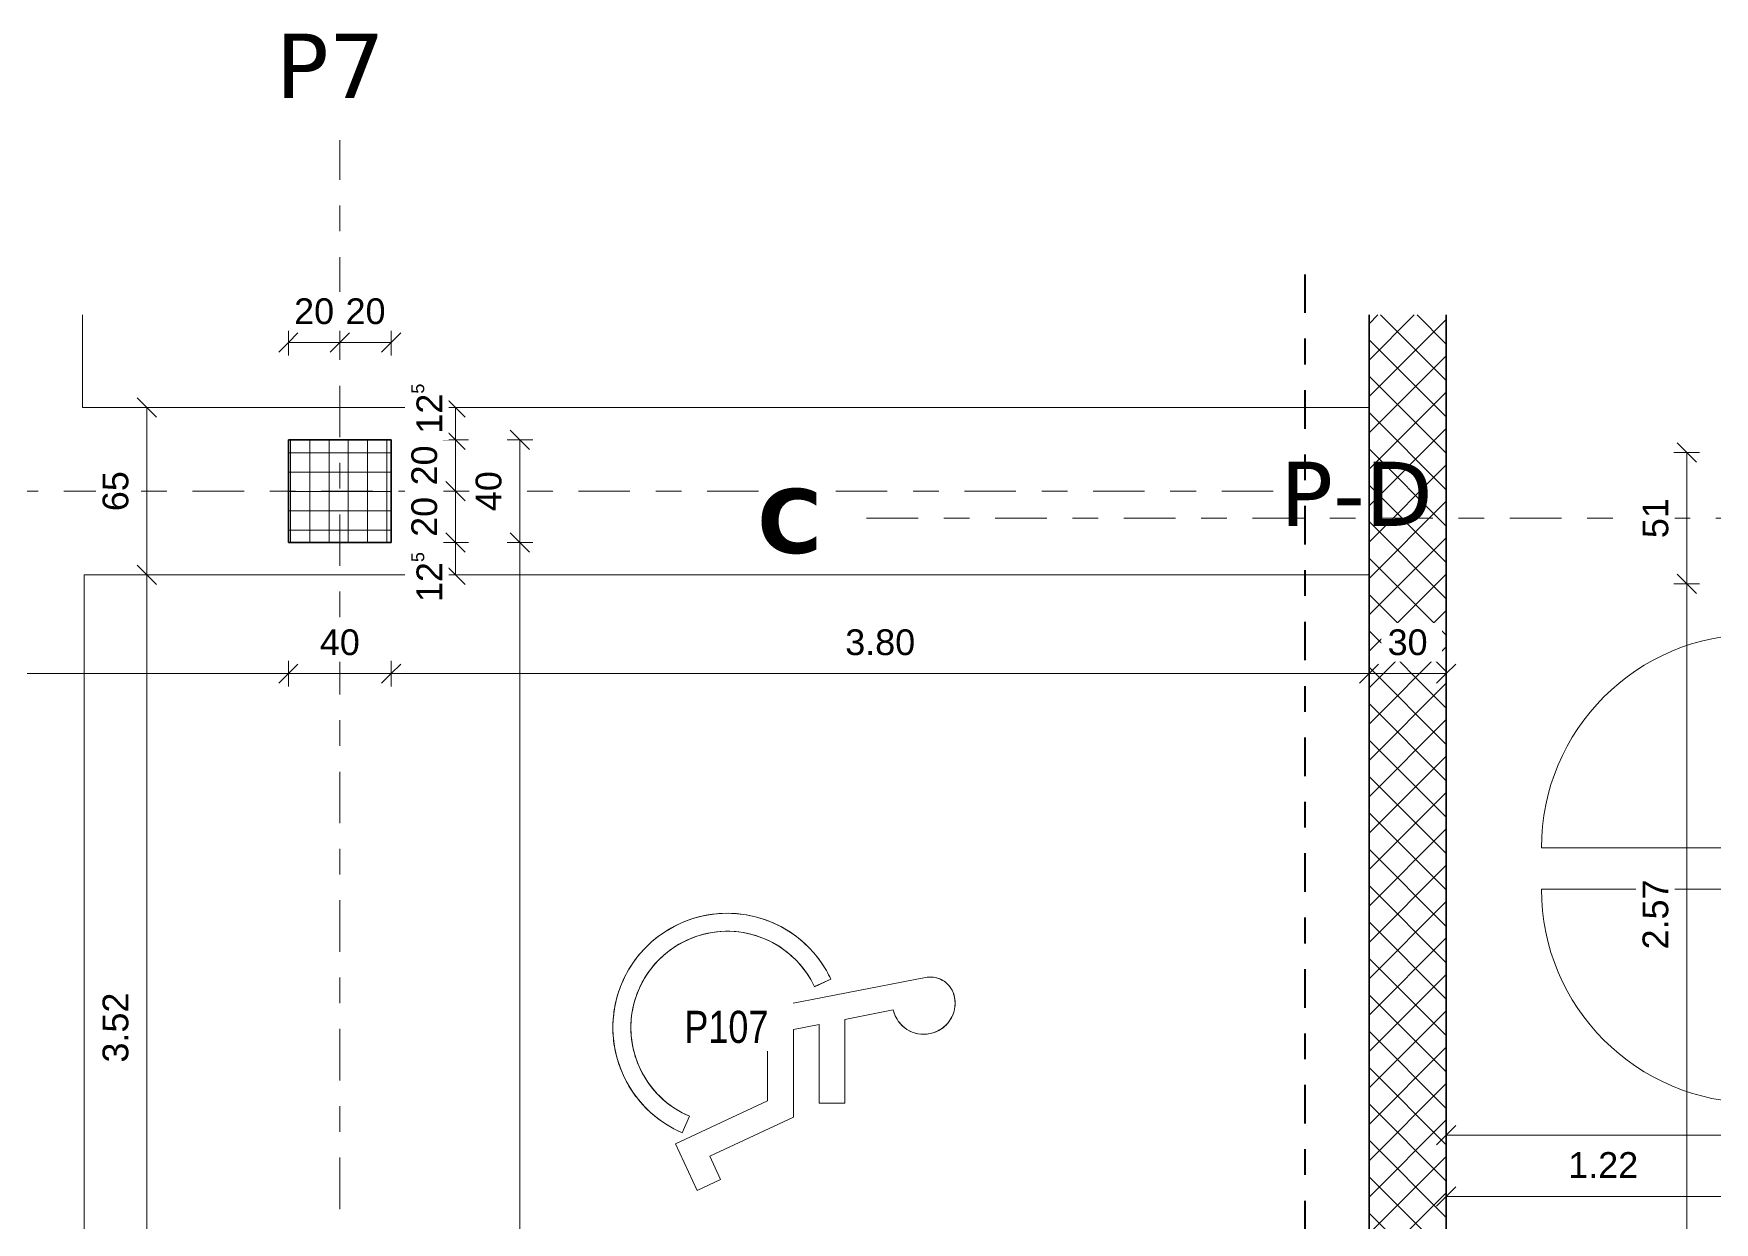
# Model space of a CAD drawing. Header units: metres. Extents: x -85.4 to -16.9, y -21.5 to 5.8.
# Drawn here: x -37.9 to -31.37, y 1.14 to 5.75 of the extents above; entities that cross this region are included whole.
import ezdxf

# ---------------------------------------------------------------- set-up
doc = ezdxf.new("R2010")
doc.units = ezdxf.units.M
doc.linetypes.add('_Rasterlinie_', pattern=[0.375, 0.2, -0.05, 0.075, -0.05])
doc.linetypes.add('Strichpunkt - Mittel', pattern=[0.35, 0.15, -0.1, 0, -0.1])
for name, color, linetype, lineweight in [('A-____-____-DIMS', 7, 'Continuous', 5), ('A-____-____-DIMS-50', 7, 'Continuous', 5), ('A-DOOR-____-OTLN', 7, 'Continuous', 9), ('A-DOOR-FRAM-MCUT', 7, 'Continuous', 9), ('A-DOOR-OPNG-OTLN', 7, 'Continuous', 9), ('A-WALL-____-MCUT', 7, 'Continuous', 35), ('A-WALL-____-PATT', 7, 'Continuous', 35), ('C-PRKG-____-IDEN', 7, 'Continuous', 5), ('C-PRKG-____-OTLN', 7, 'Continuous', 9), ('S-COLS-____-MCUT', 7, 'Continuous', 35), ('S-COLS-____-OTLN', 7, 'Continuous', 9), ('S-GRID-____-OTLN', 7, 'Continuous', 5)]:
    doc.layers.add(name, color=color, linetype=linetype, lineweight=lineweight)
doc.layers.add('A-____-MATC-OTLN', color=7, linetype='Strichpunkt - Mittel', lineweight=40, true_color=0x0080ff)
doc.layers.add('S-GRID-____-IDEN', color=7, linetype='Continuous', lineweight=9, true_color=0x5555aa)
doc.styles.add('Arial_2', font='arial.ttf', dxfattribs={"height": 0.1})
doc.styles.add('Arial_3', font='arial.ttf', dxfattribs={"width": 0.8, "height": 0.125})
doc.styles.add('Verdana_B', font='verdana.ttf', dxfattribs={"height": 0.25})
doc.dimstyles.new('SUB_Rohbau_fein', dxfattribs={"dimscale": 0.3048, "dimtxt": 0.102026, "dimasz": 0.246063, "dimexe": 0.164042, "dimexo": 0.0625, "dimgap": 0.123031, "dimtad": 1, "dimdec": 1, "dimlfac": 100, "dimrnd": 0.5, "dimdsep": 46, "dimtxsty": 'Arial_2', "dimblk1": 'OBLIQUE', "dimblk2": 'OBLIQUE', "dimsah": 1, "dimcen": 0.09, "dimazin": 0, "dimtfac": 1, "dimtdec": 4, "dimtix": 1, "dimtmove": 0, "dimatfit": 3, "dimfxl": 0.164042, "dimfxlon": 1, "dimtvp": 1, "dimtfill": 1, "dimtolj": 1, "dimtzin": 0, "dimarcsym": 2})
doc.dimstyles.new('SUB_Rohbau_fein_1', dxfattribs={"dimscale": 0.3048, "dimtxt": 0.102026, "dimasz": 0.246063, "dimexe": 0.164042, "dimexo": 0.0625, "dimgap": 0.123031, "dimtad": 1, "dimrnd": 0.005, "dimzin": 0, "dimdsep": 46, "dimtxsty": 'Arial_2', "dimblk1": 'OBLIQUE', "dimblk2": 'OBLIQUE', "dimsah": 1, "dimcen": 0.09, "dimazin": 0, "dimtfac": 1, "dimtdec": 4, "dimtix": 1, "dimtmove": 0, "dimatfit": 3, "dimfxl": 0.164042, "dimfxlon": 1, "dimtvp": 1, "dimtfill": 1, "dimtolj": 1, "dimtzin": 0, "dimarcsym": 2})
doc.dimstyles.new('SUB_Rohbau_fein_3', dxfattribs={"dimscale": 0.3048, "dimtxt": 0.102026, "dimasz": 0.246063, "dimexe": 0.164042, "dimexo": 0.0625, "dimgap": 0.123031, "dimtad": 1, "dimdec": 1, "dimlfac": 100, "dimrnd": 0.5, "dimdsep": 46, "dimtxsty": 'Arial_2', "dimblk1": 'OBLIQUE', "dimblk2": 'OBLIQUE', "dimsah": 1, "dimcen": 0.09, "dimazin": 0, "dimtfac": 1, "dimtdec": 4, "dimtix": 1, "dimtmove": 2, "dimatfit": 3, "dimfxl": 0.164042, "dimfxlon": 1, "dimtvp": 1, "dimtfill": 1, "dimtolj": 1, "dimtzin": 0, "dimarcsym": 2})

# ---------------------------------------------------------------- blocks, each defined once
blk = doc.blocks.new('PP_Parkplatz - 3520 x 5000-V14--01_UG_OK_FFB_AF_lu')
at = {"layer": 'C-PRKG-____-OTLN', "color": 253, "true_color": 0x999999}
for p, q in [((-32.708, 3.6516), (-37.7021, 3.6516)), ((-37.7021, 3.6516), (-32.708, 3.6516)), ((-37.7021, 3.6516), (-37.7021, 3.6515)), ((-37.7021, 0.1323), (-37.7021, 3.6515)), ((-32.708, 3.6515), (-37.7021, 3.6515)), ((-37.7021, 3.6515), (-37.7021, 0.1323)), ((-37.7021, 0.1323), (-37.7021, 3.6515)), ((-34.4317, 2.0868), (-35.0453, 1.9675)), ((-35.0453, 1.9675), (-34.4317, 2.0868)), ((-34.8631, 2.051), (-34.7997, 2.0808)), ((-34.7997, 2.0808), (-34.8631, 2.0511)), ((-34.8631, 2.0511), (-34.8631, 2.051)), ((-34.7997, 2.0808), (-34.7997, 2.0808)), ((-35.0453, 1.9675), (-35.0453, 1.6076)), ((-35.0453, 1.6076), (-35.0453, 1.9675)), ((-35.0453, 1.9675), (-35.0453, 1.9675)), ((-34.7453, 1.924), (-34.5568, 1.9606)), ((-34.5568, 1.9606), (-34.7453, 1.924)), ((-34.5568, 1.9606), (-34.5568, 1.9606)), ((-34.3167, 1.9875), (-34.3167, 1.9875)), ((-34.8453, 1.9046), (-34.9453, 1.8851)), ((-34.9453, 1.8851), (-34.8453, 1.9045)), ((-34.8453, 1.9046), (-34.8453, 1.9045)), ((-34.8453, 1.9045), (-34.8453, 1.5979)), ((-34.8453, 1.5979), (-34.8453, 1.9045)), ((-34.7453, 1.5979), (-34.7453, 1.924)), ((-34.7453, 1.924), (-34.7453, 1.5979)), ((-34.7453, 1.924), (-34.7453, 1.924)), ((-35.6466, 1.8919), (-35.6466, 1.8919)), ((-34.9453, 1.5439), (-34.9453, 1.8851)), ((-34.9453, 1.8851), (-34.9453, 1.5439)), ((-34.9453, 1.8851), (-34.9453, 1.8851)), ((-35.0453, 1.6076), (-35.4032, 1.4407)), ((-35.4032, 1.4407), (-35.0453, 1.6076)), ((-35.0453, 1.6076), (-35.0453, 1.6076)), ((-34.8453, 1.5979), (-34.7453, 1.5979)), ((-34.7453, 1.5979), (-34.8453, 1.5979)), ((-34.8453, 1.5979), (-34.8453, 1.5979)), ((-34.7453, 1.5979), (-34.7453, 1.5979)), ((-35.3768, 1.4833), (-35.3493, 1.5476)), ((-35.3493, 1.5476), (-35.3768, 1.4833)), ((-35.3493, 1.5476), (-35.3493, 1.5476)), ((-35.2704, 1.3923), (-34.9453, 1.5439)), ((-34.9453, 1.5439), (-35.2704, 1.3924)), ((-34.9453, 1.5439), (-34.9453, 1.5439)), ((-35.4032, 1.4407), (-35.3187, 1.2595)), ((-35.3187, 1.2595), (-35.4032, 1.4407)), ((-35.4032, 1.4407), (-35.4032, 1.4407)), ((-35.3768, 1.4833), (-35.3768, 1.4833)), ((-35.2704, 1.3924), (-35.2704, 1.3923)), ((-35.2281, 1.3017), (-35.2704, 1.3923)), ((-35.2703, 1.3923), (-35.2281, 1.3017)), ((-35.3187, 1.2595), (-35.2281, 1.3017)), ((-35.2281, 1.3017), (-35.3187, 1.2595)), ((-35.3187, 1.2595), (-35.3187, 1.2595)), ((-35.2281, 1.3017), (-35.2281, 1.3017)), ((-32.708, 0.1323), (-37.7021, 0.1323)), ((-37.7021, 0.1323), (-32.708, 0.1323)), ((-32.708, 0.1323), (-37.7021, 0.1323)), ((-37.7021, 0.1323), (-37.7021, 0.1323))]:
    blk.add_line(p, q, dxfattribs=at)
for centre, major_axis, start_param, end_param in [((-35.2021, 1.8919), (0.4445, 0), 0.438952, 4.308344), ((-35.2021, 1.8919), (0.3745, 0), 0.438952, 4.308344), ((-35.2021, 1.8919), (0.4445, 0), 1.784827, 2.121296), ((-35.2021, 1.8919), (0.4445, 0), 1.448358, 1.784827), ((-35.2021, 1.8919), (0.4445, 0), 1.11189, 1.448358), ((-35.2021, 1.8919), (0.4445, 0), 0.775421, 1.11189), ((-35.2021, 1.8919), (0.4445, 0), 2.289594, 2.457765), ((-35.2021, 1.8919), (0.4445, 0), 2.121296, 2.289531), ((-35.2021, 1.8919), (0.3745, 0), 1.913006, 2.281519), ((-35.2021, 1.8919), (0.3745, 0), 1.544492, 1.913006), ((-35.2021, 1.8919), (0.3745, 0), 1.175979, 1.544492), ((-35.2021, 1.8919), (0.3745, 0), 0.807465, 1.175979), ((-35.2021, 1.8919), (0.4445, 0), 2.45782, 2.625999), ((-35.2021, 1.8919), (0.3745, 0), 2.281595, 2.465776), ((-35.2021, 1.8919), (0.3745, 0), 0.623209, 0.807394), ((-35.2021, 1.8919), (0.4445, 0), 0.607186, 0.775361), ((-35.2021, 1.8919), (0.4445, 0), 2.62605, 2.794234), ((-35.2021, 1.8919), (0.3745, 0), 2.465841, 2.650033), ((-35.2021, 1.8919), (0.3745, 0), 0.438952, 0.623146), ((-35.2021, 1.8919), (0.4445, 0), 0.438952, 0.607134), ((-34.4134, 1.9923), (0.0962, 0), 0.191986, 1.762783), ((-35.2021, 1.8919), (0.4445, 0), 2.794281, 2.962468), ((-35.2021, 1.8919), (0.3745, 0), 2.650092, 2.83429), ((-34.4134, 1.9923), (0.0962, 0), 1.239184, 1.762783), ((-34.4134, 1.9923), (0.0962, 0), 0.715585, 1.239184), ((-34.4134, 1.9923), (0.0962, 0), 0.453786, 0.715332), ((-34.4134, 1.9923), (0.0962, 0), 0.191986, 0.453563), ((-35.2021, 1.8919), (0.4445, 0), 2.962514, 3.130703), ((-35.2021, 1.8919), (0.3745, 0), 2.834345, 3.018546), ((-34.4383, 1.9875), (0.1216, 0), 3.36464, 6.475172), ((-34.4383, 1.9875), (0.1216, 0), 3.364818, 3.623851), ((-34.4383, 1.9875), (0.1216, 0), 5.95675, 6.21579), ((-34.4383, 1.9875), (0.1216, 0), 6.215961, 6.475172), ((-35.2021, 1.8919), (0.4445, 0), 3.130703, 3.298937), ((-35.2021, 1.8919), (0.3745, 0), 3.018601, 3.141593), ((-34.4383, 1.9875), (0.1216, 0), 3.624056, 4.142273), ((-34.4383, 1.9875), (0.1216, 0), 5.179117, 5.697317), ((-34.4383, 1.9875), (0.1216, 0), 5.697539, 5.956563), ((-35.2021, 1.8919), (0.3745, 0), 3.141593, 3.202803), ((-35.2021, 1.8919), (0.3745, 0), 3.202858, 3.38706), ((-34.4383, 1.9875), (0.1216, 0), 4.142273, 5.179117), ((-35.2021, 1.8919), (0.4445, 0), 3.298984, 3.467172), ((-35.2021, 1.8919), (0.3745, 0), 3.387117, 3.571317), ((-35.2021, 1.8919), (0.4445, 0), 3.467221, 3.635406), ((-35.2021, 1.8919), (0.3745, 0), 3.571379, 3.755573), ((-35.2021, 1.8919), (0.4445, 0), 3.635461, 3.80364), ((-35.2021, 1.8919), (0.3745, 0), 3.755645, 4.124087), ((-35.2021, 1.8919), (0.4445, 0), 3.803703, 4.140109), ((-35.2021, 1.8919), (0.3745, 0), 4.124087, 4.308344), ((-35.2021, 1.8919), (0.4445, 0), 4.140109, 4.308344)]:
    blk.add_ellipse(centre, major_axis=major_axis, ratio=0.999794, start_param=start_param, end_param=end_param, dxfattribs=at)
blk = doc.blocks.new('TU DF 1 - Rahmenstock - stumpf einschlagend - 800x1900 Kellerabteil-41621821--01_UG_OK_FFB_AF_lu')
at = {"layer": 'A-DOOR-FRAM-MCUT', "color": 253, "true_color": 0x999999}
for p, q in [((-0.42, 0.02), (-0.4, 0.02)), ((-0.42, -0.02), (-0.42, 0.02)), ((-0.4, 0.02), (-0.4, 0)), ((0.4, 0.02), (0.42, 0.02)), ((0.4, 0), (0.4, 0.02)), ((0.42, 0.02), (0.42, -0.02)), ((-0.415, -0.02), (-0.42, -0.02)), ((-0.415, 0), (-0.415, -0.02)), ((-0.4, 0), (-0.415, 0)), ((0.415, 0), (0.4, 0)), ((0.415, -0.02), (0.415, 0)), ((0.42, -0.02), (0.415, -0.02))]:
    blk.add_line(p, q, dxfattribs=at)
at = {"layer": 'A-DOOR-OPNG-OTLN', "color": 253, "true_color": 0x999999}
blk.add_line((0.415, -0.02), (0.415, -0.85), dxfattribs=at)
blk.add_arc((0.415, -0.02), 0.83, 180, 270, dxfattribs=at)
blk = doc.blocks.new('TU DF 1 - Rahmenstock - stumpf einschlagend - 800x1900 Kellerabteil-V15--01_UG_OK_FFB_AF_lu')
at = {"layer": 'A-DOOR-FRAM-MCUT', "color": 253, "true_color": 0x999999}
for p, q in [((-0.415, 0.02), (-0.42, 0.02)), ((-0.42, 0.02), (-0.42, -0.02)), ((-0.415, 0), (-0.415, 0.02)), ((-0.4, 0), (-0.415, 0)), ((-0.4, -0.02), (-0.4, 0)), ((0.415, 0), (0.4, 0)), ((0.4, 0), (0.4, -0.02)), ((0.42, 0.02), (0.415, 0.02)), ((0.415, 0.02), (0.415, 0)), ((0.42, -0.02), (0.42, 0.02)), ((-0.42, -0.02), (-0.4, -0.02)), ((0.4, -0.02), (0.42, -0.02))]:
    blk.add_line(p, q, dxfattribs=at)
at = {"layer": 'A-DOOR-OPNG-OTLN', "color": 253, "true_color": 0x999999}
blk.add_line((0.415, 0.02), (0.415, 0.85), dxfattribs=at)
blk.add_arc((0.415, 0.02), 0.83, 90, 180, dxfattribs=at)
blk = doc.blocks.new('PP_Parkplatz - 3975 x 5000-21080458--01_UG_OK_FFB_AF_lu')
at = {"layer": 'C-PRKG-____-OTLN', "color": 253, "true_color": 0x999999}
for p, q in [((-37.708, 4.3014), (-37.708, 4.6615)), ((-37.708, 4.6615), (-37.708, 4.3014)), ((-37.708, 4.3014), (-37.708, 4.6615)), ((-32.708, 4.3014), (-37.708, 4.3014)), ((-37.708, 4.3014), (-32.708, 4.3014)), ((-32.708, 4.3014), (-37.708, 4.3014)), ((-37.708, 4.3014), (-37.708, 4.3014))]:
    blk.add_line(p, q, dxfattribs=at)
blk = doc.blocks.new('DIMBLOCK20--01_UG_OK_FFB_AF_lu')
at = {"layer": 'A-____-____-DIMS-50'}
for p, q in [((-31.473, 4.1266), (-31.523, 4.1266)), ((-31.473, 4.1266), (-31.5105, 4.1641)), ((-31.473, 4.1266), (-31.473, 3.6166)), ((-31.473, 4.1266), (-31.4355, 4.0891)), ((-31.473, 4.1266), (-31.423, 4.1266)), ((-31.473, 3.6166), (-31.523, 3.6166)), ((-31.473, 3.6166), (-31.5105, 3.6541)), ((-31.473, 3.6166), (-31.4355, 3.5791)), ((-31.473, 3.6166), (-31.423, 3.6166))]:
    blk.add_line(p, q, dxfattribs=at)
at = {"layer": 'A-____-____-DIMS-50', "color": 0, "insert": (-31.645, 3.794), "char_height": 0.1, "width": 0.186088, "attachment_point": 1, "rotation": 90, "line_spacing_factor": 0.941778, "style": 'Arial_2', "bg_fill": 3, "box_fill_scale": 1.25, "bg_fill_color": 256, "bg_fill_true_color": 13158600, "bg_fill_transparency": 0}
blk.add_mtext('51', dxfattribs=at)
blk = doc.blocks.new('_Oblique')
at = {"color": 0, "linetype": 'ByBlock', "lineweight": -2}
blk.add_line((-0.5, -0.5), (0.5, 0.5), dxfattribs=at)
blk = doc.blocks.new('DIMBLOCK21--01_UG_OK_FFB_AF_lu')
at = {"layer": 'A-____-____-DIMS-50'}
for p, q in [((-31.473, 3.6166), (-31.523, 3.6166)), ((-31.473, 3.6166), (-31.5105, 3.6541)), ((-31.473, 3.6166), (-31.473, 1.0466)), ((-31.473, 3.6166), (-31.4355, 3.5791)), ((-31.473, 3.6166), (-31.423, 3.6166)), ((-31.473, 1.0466), (-31.523, 1.0466)), ((-31.473, 1.0466), (-31.5105, 1.0841)), ((-31.473, 1.0466), (-31.4355, 1.0091)), ((-31.473, 1.0466), (-31.423, 1.0466))]:
    blk.add_line(p, q, dxfattribs=at)
at = {"layer": 'A-____-____-DIMS-50', "color": 0, "insert": (-31.645, 2.1959), "char_height": 0.1, "width": 0.325653, "attachment_point": 1, "rotation": 90, "line_spacing_factor": 0.941778, "style": 'Arial_2', "bg_fill": 3, "box_fill_scale": 1.25, "bg_fill_color": 256, "bg_fill_true_color": 13158600, "bg_fill_transparency": 0}
blk.add_mtext('2.57', dxfattribs=at)
blk = doc.blocks.new('DIMBLOCK28--01_UG_OK_FFB_AF_lu')
at = {"layer": 'A-____-____-DIMS-50'}
for p, q in [((-32.408, 1.4742), (-32.408, 1.5242)), ((-32.408, 1.4742), (-32.3705, 1.5117)), ((-19.938, 1.4742), (-19.938, 1.5242)), ((-19.938, 1.4742), (-19.9005, 1.5117)), ((-32.408, 1.4742), (-32.4455, 1.4367)), ((-32.408, 1.4742), (-19.938, 1.4742)), ((-32.408, 1.4742), (-32.408, 1.4242)), ((-19.938, 1.4742), (-19.9755, 1.4367)), ((-19.938, 1.4742), (-19.938, 1.4242))]:
    blk.add_line(p, q, dxfattribs=at)
at = {"layer": 'A-____-____-DIMS-50', "color": 0, "insert": (-26.3475, 1.6463), "char_height": 0.1, "width": 0.418697, "attachment_point": 1, "line_spacing_factor": 0.941778, "style": 'Arial_2', "bg_fill": 3, "box_fill_scale": 1.25, "bg_fill_color": 256, "bg_fill_true_color": 13158600, "bg_fill_transparency": 0}
blk.add_mtext('12.47', dxfattribs=at)
blk = doc.blocks.new('DIMBLOCK152--01_UG_OK_FFB_AF_lu')
at = {"layer": 'A-____-____-DIMS-50'}
for p, q in [((-36.008, 3.7766), (-36.0455, 3.8141)), ((-36.008, 3.7766), (-36.058, 3.7766)), ((-36.008, -7.0334), (-36.008, 3.7766)), ((-36.008, 3.7766), (-35.9705, 3.7391)), ((-36.008, 3.7766), (-35.958, 3.7766)), ((-36.008, -7.0334), (-36.058, -7.0334)), ((-36.008, -7.0334), (-36.0455, -6.9959)), ((-36.008, -7.0334), (-35.9705, -7.0709)), ((-36.008, -7.0334), (-35.958, -7.0334))]:
    blk.add_line(p, q, dxfattribs=at)
at = {"layer": 'A-____-____-DIMS-50', "color": 0, "insert": (-36.18, -1.8029), "char_height": 0.1, "width": 0.418697, "attachment_point": 1, "rotation": 90, "line_spacing_factor": 0.941778, "style": 'Arial_2', "bg_fill": 3, "box_fill_scale": 1.25, "bg_fill_color": 256, "bg_fill_true_color": 13158600, "bg_fill_transparency": 0}
blk.add_mtext('10.81', dxfattribs=at)
blk = doc.blocks.new('DIMBLOCK153--01_UG_OK_FFB_AF_lu')
at = {"layer": 'A-____-____-DIMS-50'}
for p, q in [((-36.008, 4.1766), (-36.0455, 4.2141)), ((-36.008, 4.1766), (-36.058, 4.1766)), ((-36.008, 3.7766), (-36.008, 4.1766)), ((-36.008, 4.1766), (-35.9705, 4.1391)), ((-36.008, 4.1766), (-35.958, 4.1766)), ((-36.008, 3.7766), (-36.0455, 3.8141)), ((-36.008, 3.7766), (-36.058, 3.7766)), ((-36.008, 3.7766), (-35.9705, 3.7391)), ((-36.008, 3.7766), (-35.958, 3.7766))]:
    blk.add_line(p, q, dxfattribs=at)
at = {"layer": 'A-____-____-DIMS-50', "color": 0, "insert": (-36.18, 3.899), "char_height": 0.1, "width": 0.186088, "attachment_point": 1, "rotation": 90, "line_spacing_factor": 0.941778, "style": 'Arial_2', "bg_fill": 3, "box_fill_scale": 1.25, "bg_fill_color": 256, "bg_fill_true_color": 13158600, "bg_fill_transparency": 0}
blk.add_mtext('40', dxfattribs=at)
blk = doc.blocks.new('DIMBLOCK193--01_UG_OK_FFB_AF_lu')
at = {"layer": 'A-____-____-DIMS-50'}
for p, q in [((-37.458, 4.3014), (-37.4955, 4.3389)), ((-37.458, 4.3014), (-37.508, 4.3014)), ((-37.458, 4.3014), (-37.458, 3.6516)), ((-37.458, 4.3014), (-37.4205, 4.2639)), ((-37.458, 4.3014), (-37.408, 4.3014)), ((-37.458, 3.6516), (-37.4955, 3.6891)), ((-37.458, 3.6516), (-37.508, 3.6516)), ((-37.458, 3.6516), (-37.4205, 3.6141)), ((-37.458, 3.6516), (-37.408, 3.6516))]:
    blk.add_line(p, q, dxfattribs=at)
at = {"layer": 'A-____-____-DIMS-50', "color": 0, "insert": (-37.63, 3.8989), "char_height": 0.1, "width": 0.186088, "attachment_point": 1, "rotation": 90, "line_spacing_factor": 0.941778, "style": 'Arial_2', "bg_fill": 3, "box_fill_scale": 1.25, "bg_fill_color": 256, "bg_fill_true_color": 13158600, "bg_fill_transparency": 0}
blk.add_mtext('65', dxfattribs=at)
blk = doc.blocks.new('DIMBLOCK194--01_UG_OK_FFB_AF_lu')
at = {"layer": 'A-____-____-DIMS-50'}
for p, q in [((-37.458, 3.6516), (-37.4955, 3.6891)), ((-37.458, 3.6516), (-37.508, 3.6516)), ((-37.458, 3.6516), (-37.458, 0.1323)), ((-37.458, 3.6516), (-37.4205, 3.6141)), ((-37.458, 3.6516), (-37.408, 3.6516)), ((-37.458, 0.1323), (-37.508, 0.1323)), ((-37.458, 0.1323), (-37.4955, 0.1698)), ((-37.458, 0.1323), (-37.4205, 0.0948)), ((-37.458, 0.1323), (-37.408, 0.1323))]:
    blk.add_line(p, q, dxfattribs=at)
at = {"layer": 'A-____-____-DIMS-50', "color": 0, "insert": (-37.63, 1.7562), "char_height": 0.1, "width": 0.325653, "attachment_point": 1, "rotation": 90, "line_spacing_factor": 0.941778, "style": 'Arial_2', "bg_fill": 3, "box_fill_scale": 1.25, "bg_fill_color": 256, "bg_fill_true_color": 13158600, "bg_fill_transparency": 0}
blk.add_mtext('3.52', dxfattribs=at)
blk = doc.blocks.new('DIMBLOCK237--01_UG_OK_FFB_AF_lu')
at = {"layer": 'A-____-____-DIMS-50'}
for p, q in [((-43.508, 3.2675), (-43.5455, 3.23)), ((-43.508, 3.2675), (-43.508, 3.3175)), ((-43.508, 3.2675), (-43.4705, 3.305)), ((-43.508, 3.2675), (-36.908, 3.2675)), ((-43.508, 3.2675), (-43.508, 3.2175)), ((-36.908, 3.2675), (-36.9455, 3.23)), ((-36.908, 3.2675), (-36.908, 3.3175)), ((-36.908, 3.2675), (-36.8705, 3.305)), ((-36.908, 3.2675), (-36.908, 3.2175))]:
    blk.add_line(p, q, dxfattribs=at)
at = {"layer": 'A-____-____-DIMS-50', "color": 0, "insert": (-40.3437, 3.4396), "char_height": 0.1, "width": 0.325653, "attachment_point": 1, "line_spacing_factor": 0.941778, "style": 'Arial_2', "bg_fill": 3, "box_fill_scale": 1.25, "bg_fill_color": 256, "bg_fill_true_color": 13158600, "bg_fill_transparency": 0}
blk.add_mtext('6.60', dxfattribs=at)
blk = doc.blocks.new('DIMBLOCK238--01_UG_OK_FFB_AF_lu')
at = {"layer": 'A-____-____-DIMS-50'}
for p, q in [((-36.908, 3.2675), (-36.9455, 3.23)), ((-36.908, 3.2675), (-36.908, 3.3175)), ((-36.908, 3.2675), (-36.8705, 3.305)), ((-36.908, 3.2675), (-36.508, 3.2675)), ((-36.908, 3.2675), (-36.908, 3.2175)), ((-36.508, 3.2675), (-36.5455, 3.23)), ((-36.508, 3.2675), (-36.508, 3.3175)), ((-36.508, 3.2675), (-36.4705, 3.305)), ((-36.508, 3.2675), (-36.508, 3.2175))]:
    blk.add_line(p, q, dxfattribs=at)
at = {"layer": 'A-____-____-DIMS-50', "color": 0, "insert": (-36.7856, 3.4396), "char_height": 0.1, "width": 0.186088, "attachment_point": 1, "line_spacing_factor": 0.941778, "style": 'Arial_2', "bg_fill": 3, "box_fill_scale": 1.25, "bg_fill_color": 256, "bg_fill_true_color": 13158600, "bg_fill_transparency": 0}
blk.add_mtext('40', dxfattribs=at)
blk = doc.blocks.new('DIMBLOCK239--01_UG_OK_FFB_AF_lu')
at = {"layer": 'A-____-____-DIMS-50'}
for p, q in [((-36.508, 3.2675), (-36.5455, 3.23)), ((-36.508, 3.2675), (-36.508, 3.3175)), ((-36.508, 3.2675), (-36.4705, 3.305)), ((-36.508, 3.2675), (-32.708, 3.2675)), ((-36.508, 3.2675), (-36.508, 3.2175)), ((-32.708, 3.2675), (-32.7455, 3.23)), ((-32.708, 3.2675), (-32.708, 3.3175)), ((-32.708, 3.2675), (-32.6705, 3.305)), ((-32.708, 3.2675), (-32.708, 3.2175))]:
    blk.add_line(p, q, dxfattribs=at)
at = {"layer": 'A-____-____-DIMS-50', "color": 0, "insert": (-34.7437, 3.4396), "char_height": 0.1, "width": 0.325653, "attachment_point": 1, "line_spacing_factor": 0.941778, "style": 'Arial_2', "bg_fill": 3, "box_fill_scale": 1.25, "bg_fill_color": 256, "bg_fill_true_color": 13158600, "bg_fill_transparency": 0}
blk.add_mtext('3.80', dxfattribs=at)
blk = doc.blocks.new('DIMBLOCK240--01_UG_OK_FFB_AF_lu')
at = {"layer": 'A-____-____-DIMS-50'}
for p, q in [((-32.708, 3.2675), (-32.7455, 3.23)), ((-32.708, 3.2675), (-32.708, 3.3175)), ((-32.708, 3.2675), (-32.6705, 3.305)), ((-32.708, 3.2675), (-32.408, 3.2675)), ((-32.708, 3.2675), (-32.708, 3.2175)), ((-32.408, 3.2675), (-32.4455, 3.23)), ((-32.408, 3.2675), (-32.408, 3.3175)), ((-32.408, 3.2675), (-32.3705, 3.305)), ((-32.408, 3.2675), (-32.408, 3.2175))]:
    blk.add_line(p, q, dxfattribs=at)
at = {"layer": 'A-____-____-DIMS-50', "color": 0, "insert": (-32.6356, 3.4396), "char_height": 0.1, "width": 0.186088, "attachment_point": 1, "line_spacing_factor": 0.941778, "style": 'Arial_2', "bg_fill": 3, "box_fill_scale": 1.25, "bg_fill_color": 256, "bg_fill_true_color": 13158600, "bg_fill_transparency": 0}
blk.add_mtext('30', dxfattribs=at)
blk = doc.blocks.new('DIMBLOCK266--01_UG_OK_FFB_AF_lu')
at = {"layer": 'A-____-____-DIMS-50'}
for p, q in [((-32.408, 1.2361), (-32.408, 1.2861)), ((-32.408, 1.2361), (-32.3705, 1.2736)), ((-31.188, 1.2361), (-31.188, 1.2861)), ((-31.188, 1.2361), (-31.1505, 1.2736)), ((-32.408, 1.2361), (-32.4455, 1.1986)), ((-32.408, 1.2361), (-31.188, 1.2361)), ((-32.408, 1.2361), (-32.408, 1.1861)), ((-31.188, 1.2361), (-31.2255, 1.1986)), ((-31.188, 1.2361), (-31.188, 1.1861))]:
    blk.add_line(p, q, dxfattribs=at)
at = {"layer": 'A-____-____-DIMS-50', "color": 0, "insert": (-31.9337, 1.4081), "char_height": 0.1, "width": 0.325653, "attachment_point": 1, "line_spacing_factor": 0.941778, "style": 'Arial_2', "bg_fill": 3, "box_fill_scale": 1.25, "bg_fill_color": 256, "bg_fill_true_color": 13158600, "bg_fill_transparency": 0}
blk.add_mtext('1.22', dxfattribs=at)
blk = doc.blocks.new('DIMBLOCK325--01_UG_OK_FFB_AF_lu')
at = {"layer": 'A-____-____-DIMS-50'}
for p, q in [((-36.908, 4.5539), (-36.908, 4.6039)), ((-36.908, 4.5539), (-36.8705, 4.5914)), ((-36.708, 4.5539), (-36.708, 4.6039)), ((-36.708, 4.5539), (-36.6705, 4.5914)), ((-36.908, 4.5539), (-36.9455, 4.5164)), ((-36.908, 4.5539), (-36.708, 4.5539)), ((-36.908, 4.5539), (-36.908, 4.5039)), ((-36.708, 4.5539), (-36.7455, 4.5164)), ((-36.708, 4.5539), (-36.708, 4.5039))]:
    blk.add_line(p, q, dxfattribs=at)
at = {"layer": 'A-____-____-DIMS-50', "color": 0, "insert": (-36.8856, 4.726), "char_height": 0.1, "width": 0.186088, "attachment_point": 1, "line_spacing_factor": 0.941778, "style": 'Arial_2', "bg_fill": 3, "box_fill_scale": 1.25, "bg_fill_color": 256, "bg_fill_true_color": 13158600, "bg_fill_transparency": 0}
blk.add_mtext('20', dxfattribs=at)
blk = doc.blocks.new('DIMBLOCK326--01_UG_OK_FFB_AF_lu')
at = {"layer": 'A-____-____-DIMS-50'}
for p, q in [((-36.708, 4.5539), (-36.708, 4.6039)), ((-36.708, 4.5539), (-36.6705, 4.5914)), ((-36.508, 4.5539), (-36.508, 4.6039)), ((-36.508, 4.5539), (-36.4705, 4.5914)), ((-36.708, 4.5539), (-36.7455, 4.5164)), ((-36.708, 4.5539), (-36.508, 4.5539)), ((-36.708, 4.5539), (-36.708, 4.5039)), ((-36.508, 4.5539), (-36.5455, 4.5164)), ((-36.508, 4.5539), (-36.508, 4.5039))]:
    blk.add_line(p, q, dxfattribs=at)
at = {"layer": 'A-____-____-DIMS-50', "color": 0, "insert": (-36.6856, 4.726), "char_height": 0.1, "width": 0.186088, "attachment_point": 1, "line_spacing_factor": 0.941778, "style": 'Arial_2', "bg_fill": 3, "box_fill_scale": 1.25, "bg_fill_color": 256, "bg_fill_true_color": 13158600, "bg_fill_transparency": 0}
blk.add_mtext('20', dxfattribs=at)
blk = doc.blocks.new('DIMBLOCK327--01_UG_OK_FFB_AF_lu')
at = {"layer": 'A-____-____-DIMS-50'}
for p, q in [((-36.258, 3.7766), (-36.2955, 3.8141)), ((-36.258, 3.7766), (-36.308, 3.7766)), ((-36.258, 3.6516), (-36.258, 3.7766)), ((-36.258, 3.7766), (-36.2205, 3.7391)), ((-36.258, 3.7766), (-36.208, 3.7766)), ((-36.258, 3.6516), (-36.2955, 3.6891)), ((-36.258, 3.6516), (-36.308, 3.6516)), ((-36.258, 3.6516), (-36.2205, 3.6141)), ((-36.258, 3.6516), (-36.208, 3.6516))]:
    blk.add_line(p, q, dxfattribs=at)
at = {"layer": 'A-____-____-DIMS-50', "color": 0, "insert": (-36.43, 3.5457), "char_height": 0.1, "width": 0.248525, "attachment_point": 1, "rotation": 90, "line_spacing_factor": 0.941778, "style": 'Arial_2', "bg_fill": 3, "box_fill_scale": 1.25, "bg_fill_color": 256, "bg_fill_true_color": 13158600, "bg_fill_transparency": 0}
blk.add_mtext('12\\A2\\H0.5x;\\S5^  ;\\H2x;', dxfattribs=at)
blk = doc.blocks.new('DIMBLOCK328--01_UG_OK_FFB_AF_lu')
at = {"layer": 'A-____-____-DIMS-50'}
for p, q in [((-36.258, 3.9766), (-36.2955, 4.0141)), ((-36.258, 3.9766), (-36.308, 3.9766)), ((-36.258, 3.7766), (-36.258, 3.9766)), ((-36.258, 3.9766), (-36.2205, 3.9391)), ((-36.258, 3.9766), (-36.208, 3.9766)), ((-36.258, 3.7766), (-36.2955, 3.8141)), ((-36.258, 3.7766), (-36.308, 3.7766)), ((-36.258, 3.7766), (-36.2205, 3.7391)), ((-36.258, 3.7766), (-36.208, 3.7766))]:
    blk.add_line(p, q, dxfattribs=at)
at = {"layer": 'A-____-____-DIMS-50', "color": 0, "insert": (-36.43, 3.799), "char_height": 0.1, "width": 0.186088, "attachment_point": 1, "rotation": 90, "line_spacing_factor": 0.941778, "style": 'Arial_2', "bg_fill": 3, "box_fill_scale": 1.25, "bg_fill_color": 256, "bg_fill_true_color": 13158600, "bg_fill_transparency": 0}
blk.add_mtext('20', dxfattribs=at)
blk = doc.blocks.new('DIMBLOCK329--01_UG_OK_FFB_AF_lu')
at = {"layer": 'A-____-____-DIMS-50'}
for p, q in [((-36.258, 4.1766), (-36.2955, 4.2141)), ((-36.258, 4.1766), (-36.308, 4.1766)), ((-36.258, 3.9766), (-36.258, 4.1766)), ((-36.258, 4.1766), (-36.2205, 4.1391)), ((-36.258, 4.1766), (-36.208, 4.1766)), ((-36.258, 3.9766), (-36.2955, 4.0141)), ((-36.258, 3.9766), (-36.308, 3.9766)), ((-36.258, 3.9766), (-36.2205, 3.9391)), ((-36.258, 3.9766), (-36.208, 3.9766))]:
    blk.add_line(p, q, dxfattribs=at)
at = {"layer": 'A-____-____-DIMS-50', "color": 0, "insert": (-36.43, 3.999), "char_height": 0.1, "width": 0.186088, "attachment_point": 1, "rotation": 90, "line_spacing_factor": 0.941778, "style": 'Arial_2', "bg_fill": 3, "box_fill_scale": 1.25, "bg_fill_color": 256, "bg_fill_true_color": 13158600, "bg_fill_transparency": 0}
blk.add_mtext('20', dxfattribs=at)
blk = doc.blocks.new('DIMBLOCK330--01_UG_OK_FFB_AF_lu')
at = {"layer": 'A-____-____-DIMS-50'}
for p, q in [((-36.258, 4.3014), (-36.2955, 4.3389)), ((-36.258, 4.3014), (-36.308, 4.3014)), ((-36.258, 4.1766), (-36.258, 4.3014)), ((-36.258, 4.3014), (-36.2205, 4.2639)), ((-36.258, 4.3014), (-36.208, 4.3014)), ((-36.258, 4.1766), (-36.2955, 4.2141)), ((-36.258, 4.1766), (-36.308, 4.1766)), ((-36.258, 4.1766), (-36.2205, 4.1391)), ((-36.258, 4.1766), (-36.208, 4.1766))]:
    blk.add_line(p, q, dxfattribs=at)
at = {"layer": 'A-____-____-DIMS-50', "color": 0, "insert": (-36.43, 4.2002), "char_height": 0.1, "width": 0.248525, "attachment_point": 1, "rotation": 90, "line_spacing_factor": 0.941778, "style": 'Arial_2', "bg_fill": 3, "box_fill_scale": 1.25, "bg_fill_color": 256, "bg_fill_true_color": 13158600, "bg_fill_transparency": 0}
blk.add_mtext('12\\A2\\H0.5x;\\S5^  ;\\H2x;', dxfattribs=at)

msp = doc.modelspace()

# ---------------------------------------------------------------- hatches: boundary and pattern name
at = {"layer": 'A-WALL-____-PATT', "lineweight": 9}
h = msp.add_hatch(dxfattribs=at)
h.set_pattern_fill('FP_1', color=256, style=0, pattern_type=2)
h.set_pattern_definition([(45, (0, 0), (-0.07071068, 0.07071068), []), (135, (0, 0), (-0.07071068, -0.07071068), [])])
h.paths.add_polyline_path([(-32.708, -2.3534), (-32.408, -2.3534), (-32.408, 4.6615), (-32.708, 4.6615), (-32.708, -1.8387)])
at = {"layer": 'S-COLS-____-OTLN'}
h = msp.add_hatch(dxfattribs=at)
h.set_pattern_fill('FP_2', color=256, style=0, pattern_type=2)
h.set_pattern_definition([(0, (0, 0), (0, 0.075), []), (90, (0, 0), (-0.075, 5e-18), [])])
h.paths.add_polyline_path([(-36.908, 3.7766), (-36.508, 3.7766), (-36.508, 4.1766), (-36.908, 4.1766)])

# ---------------------------------------------------------------- linework, layer by layer
at = {"layer": 'A-____-MATC-OTLN'}
msp.add_line((-32.958, 4.8193), (-32.958, -21.4982), dxfattribs=at)
at = {"layer": 'A-WALL-____-MCUT'}
for p, q in [((-32.708, 4.6615), (-32.708, -2.3534)), ((-32.408, -2.0534), (-32.408, 4.6615))]:
    msp.add_line(p, q, dxfattribs=at)
at = {"layer": 'S-COLS-____-MCUT'}
for p, q in [((-36.508, 4.1766), (-36.908, 4.1766)), ((-36.908, 4.1766), (-36.908, 3.7766)), ((-36.508, 3.7766), (-36.508, 4.1766)), ((-36.908, 3.7766), (-36.508, 3.7766))]:
    msp.add_line(p, q, dxfattribs=at)
at = {"layer": 'S-GRID-____-OTLN', "color": 8, "linetype": '_Rasterlinie_', "true_color": 0x808080}
for p, q in [((-36.708, -7.8134), (-36.708, 5.3402)), ((-80.7802, 3.9766), (-33.0021, 3.9766)), ((-34.6604, 3.8716), (-19.113, 3.8716))]:
    msp.add_line(p, q, dxfattribs=at)

# ---------------------------------------------------------------- block references
at = {"layer": 'A-DOOR-____-OTLN', "color": 253, "true_color": 0x999999}
for name, p, rotation in [('TU DF 1 - Rahmenstock - stumpf einschlagend - 800x1900 Kellerabteil-41621821--01_UG_OK_FFB_AF_lu', (-31.188, 3.0052), 270.0000000000001), ('TU DF 1 - Rahmenstock - stumpf einschlagend - 800x1900 Kellerabteil-V15--01_UG_OK_FFB_AF_lu', (-31.188, 2.0152), 90.00000000000007)]:
    msp.add_blockref(name, p, dxfattribs=dict(at, rotation=rotation))
at = {"layer": 'C-PRKG-____-OTLN', "color": 253, "true_color": 0x999999}
for name in ['PP_Parkplatz - 3975 x 5000-21080458--01_UG_OK_FFB_AF_lu', 'PP_Parkplatz - 3520 x 5000-V14--01_UG_OK_FFB_AF_lu']:
    msp.add_blockref(name, (0, 0), dxfattribs=at)

# ---------------------------------------------------------------- texts
at = {"layer": 'S-GRID-____-IDEN', "color": 8, "lineweight": 5, "true_color": 0x808080, "char_height": 0.25, "attachment_point": 1, "style": 'Verdana_B'}
for s, insert, width in [('P7', (-36.9578, 5.7547), 0.601266), ('P-D', (-33.0543, 4.0911), 0.849789), ('\\fVerdana|b1|i0|c0|p34|;C', (-35.0862, 3.9861), 0.300633)]:
    msp.add_mtext(s, dxfattribs=dict(at, insert=insert, width=width))

# ---------------------------------------------------------------- next in the draw order: texts
at = {"layer": 'C-PRKG-____-IDEN', "insert": (-35.3687, 1.9574), "char_height": 0.125, "width": 0.391223, "attachment_point": 1, "style": 'Arial_3', "bg_fill": 3, "box_fill_scale": 1.25, "bg_fill_color": 256, "bg_fill_true_color": 13158600, "bg_fill_transparency": 0}
msp.add_mtext('P107', dxfattribs=at)

# ---------------------------------------------------------------- next in the draw order: dimensions: what is measured, and where the dimension line sits
at = {"layer": 'A-____-____-DIMS'}
dim = msp.add_linear_dim(base=(-36.708, 4.5539), p1=(-36.908, 4.5039), p2=(-36.708, 4.5039), dimstyle='SUB_Rohbau_fein', override={"dimpost": '<>', "dimfxl": 0.2}, dxfattribs=at)
dim.commit()
dim.dimension.update_dxf_attribs({"geometry": 'DIMBLOCK325--01_UG_OK_FFB_AF_lu', "text_midpoint": (-36.808, 4.6425)})
for base, p1, p2, dimstyle, override, picture, middle in [((-37.458, 3.6516), (-37.408, 4.3014), (-37.408, 3.6516), 'SUB_Rohbau_fein', {"dimpost": '<>', "dimfxl": 0.649814}, 'DIMBLOCK193--01_UG_OK_FFB_AF_lu', (-37.5466, 3.9765)), ((-31.473, 3.6166), (-31.423, 4.1266), (-31.423, 3.6166), 'SUB_Rohbau_fein', {"dimpost": '<>', "dimfxl": 0.51}, 'DIMBLOCK20--01_UG_OK_FFB_AF_lu', (-31.5616, 3.8716)), ((-36.008, 3.7766), (-36.058, -7.0334), (-36.058, 3.7766), 'SUB_Rohbau_fein_1', {"dimpost": '<>', "dimfxl": 10.81}, 'DIMBLOCK152--01_UG_OK_FFB_AF_lu', (-36.0966, -1.6284))]:
    dim = msp.add_linear_dim(base=base, p1=p1, p2=p2, angle=90, dimstyle=dimstyle, override=override, dxfattribs=at)
    dim.commit()
    dim.dimension.update_dxf_attribs({"geometry": picture, "text_midpoint": middle})

# ---------------------------------------------------------------- next in the draw order: dimensions: what is measured, and where the dimension line sits
dim = msp.add_linear_dim(base=(-36.508, 4.5539), p1=(-36.708, 4.5039), p2=(-36.508, 4.5039), dimstyle='SUB_Rohbau_fein', override={"dimpost": '<>', "dimfxl": 0.2}, dxfattribs=at)
dim.commit()
dim.dimension.update_dxf_attribs({"geometry": 'DIMBLOCK326--01_UG_OK_FFB_AF_lu', "text_midpoint": (-36.608, 4.6425)})
for base, p1, p2, dimstyle, override, picture, middle in [((-36.008, 4.1766), (-36.058, 3.7766), (-36.058, 4.1766), 'SUB_Rohbau_fein', {"dimpost": '<>', "dimfxl": 0.4}, 'DIMBLOCK153--01_UG_OK_FFB_AF_lu', (-36.0966, 3.9766)), ((-37.458, 0.1323), (-37.408, 3.6516), (-37.408, 0.1323), 'SUB_Rohbau_fein_1', {"dimpost": '<>', "dimfxl": 3.519277}, 'DIMBLOCK194--01_UG_OK_FFB_AF_lu', (-37.5466, 1.8919)), ((-31.473, 1.0466), (-31.423, 3.6166), (-31.423, 1.0466), 'SUB_Rohbau_fein_1', {"dimpost": '<>', "dimfxl": 2.57}, 'DIMBLOCK21--01_UG_OK_FFB_AF_lu', (-31.5616, 2.3316))]:
    dim = msp.add_linear_dim(base=base, p1=p1, p2=p2, angle=90, dimstyle=dimstyle, override=override, dxfattribs=at)
    dim.commit()
    dim.dimension.update_dxf_attribs({"geometry": picture, "text_midpoint": middle})

# ---------------------------------------------------------------- next in the draw order: dimensions: what is measured, and where the dimension line sits
dim = msp.add_linear_dim(base=(-36.258, 3.7766), p1=(-36.308, 3.6516), p2=(-36.308, 3.7766), angle=90, text='\\A1;12\\Q;{\\A1;{\\H0.5x;\\S5^ ;}}', dimstyle='SUB_Rohbau_fein_3', override={"dimpost": '<>', "dimfxl": 0.12499}, dxfattribs=at)
dim.commit()
dim.dimension.update_dxf_attribs({"geometry": 'DIMBLOCK327--01_UG_OK_FFB_AF_lu', "text_midpoint": (-36.3634, 3.6699), "dimtype": 160, "text_rotation": 90})
for base, p1, p2, override, picture, middle in [((-36.908, 3.2675), (-43.508, 3.3175), (-36.908, 3.3175), {"dimpost": '<>', "dimfxl": 6.6}, 'DIMBLOCK237--01_UG_OK_FFB_AF_lu', (-40.208, 3.3561)), ((-19.938, 1.4742), (-32.408, 1.5242), (-19.938, 1.5242), {"dimpost": '<>', "dimfxl": 12.47}, 'DIMBLOCK28--01_UG_OK_FFB_AF_lu', (-26.173, 1.5619))]:
    dim = msp.add_linear_dim(base=base, p1=p1, p2=p2, dimstyle='SUB_Rohbau_fein_1', override=override, dxfattribs=at)
    dim.commit()
    dim.dimension.update_dxf_attribs({"geometry": picture, "text_midpoint": middle})

# ---------------------------------------------------------------- next in the draw order: dimensions: what is measured, and where the dimension line sits
dim = msp.add_linear_dim(base=(-36.258, 3.9766), p1=(-36.308, 3.7766), p2=(-36.308, 3.9766), angle=90, dimstyle='SUB_Rohbau_fein', override={"dimpost": '<>', "dimfxl": 0.2}, dxfattribs=at)
dim.commit()
dim.dimension.update_dxf_attribs({"geometry": 'DIMBLOCK328--01_UG_OK_FFB_AF_lu', "text_midpoint": (-36.3466, 3.8766)})
for base, p1, p2, dimstyle, override, picture, middle in [((-36.508, 3.2675), (-36.908, 3.3175), (-36.508, 3.3175), 'SUB_Rohbau_fein', {"dimpost": '<>', "dimfxl": 0.4}, 'DIMBLOCK238--01_UG_OK_FFB_AF_lu', (-36.708, 3.3561)), ((-31.188, 1.2361), (-32.408, 1.2861), (-31.188, 1.2861), 'SUB_Rohbau_fein_1', {"dimpost": '<>', "dimfxl": 1.22}, 'DIMBLOCK266--01_UG_OK_FFB_AF_lu', (-31.798, 1.3238))]:
    dim = msp.add_linear_dim(base=base, p1=p1, p2=p2, dimstyle=dimstyle, override=override, dxfattribs=at)
    dim.commit()
    dim.dimension.update_dxf_attribs({"geometry": picture, "text_midpoint": middle})

# ---------------------------------------------------------------- next in the draw order: dimensions: what is measured, and where the dimension line sits
dim = msp.add_linear_dim(base=(-36.258, 4.1766), p1=(-36.308, 3.9766), p2=(-36.308, 4.1766), angle=90, dimstyle='SUB_Rohbau_fein', override={"dimpost": '<>', "dimfxl": 0.2}, dxfattribs=at)
dim.commit()
dim.dimension.update_dxf_attribs({"geometry": 'DIMBLOCK329--01_UG_OK_FFB_AF_lu', "text_midpoint": (-36.3466, 4.0766)})
dim = msp.add_linear_dim(base=(-32.708, 3.2675), p1=(-36.508, 3.3175), p2=(-32.708, 3.3175), dimstyle='SUB_Rohbau_fein_1', override={"dimpost": '<>', "dimfxl": 3.8}, dxfattribs=at)
dim.commit()
dim.dimension.update_dxf_attribs({"geometry": 'DIMBLOCK239--01_UG_OK_FFB_AF_lu', "text_midpoint": (-34.608, 3.3561)})

# ---------------------------------------------------------------- next in the draw order: dimensions: what is measured, and where the dimension line sits
dim = msp.add_linear_dim(base=(-36.258, 4.3014), p1=(-36.308, 4.1766), p2=(-36.308, 4.3014), angle=90, text='\\A1;12\\Q;{\\A1;{\\H0.5x;\\S5^ ;}}', dimstyle='SUB_Rohbau_fein_3', override={"dimpost": '<>', "dimfxl": 0.124824}, dxfattribs=at)
dim.commit()
dim.dimension.update_dxf_attribs({"geometry": 'DIMBLOCK330--01_UG_OK_FFB_AF_lu', "text_midpoint": (-36.3634, 4.3245), "dimtype": 160, "text_rotation": 90})
dim = msp.add_linear_dim(base=(-32.408, 3.2675), p1=(-32.708, 3.3175), p2=(-32.408, 3.3175), dimstyle='SUB_Rohbau_fein', override={"dimpost": '<>', "dimfxl": 0.3}, dxfattribs=at)
dim.commit()
dim.dimension.update_dxf_attribs({"geometry": 'DIMBLOCK240--01_UG_OK_FFB_AF_lu', "text_midpoint": (-32.558, 3.3561)})

doc.saveas('drawing.dxf')
